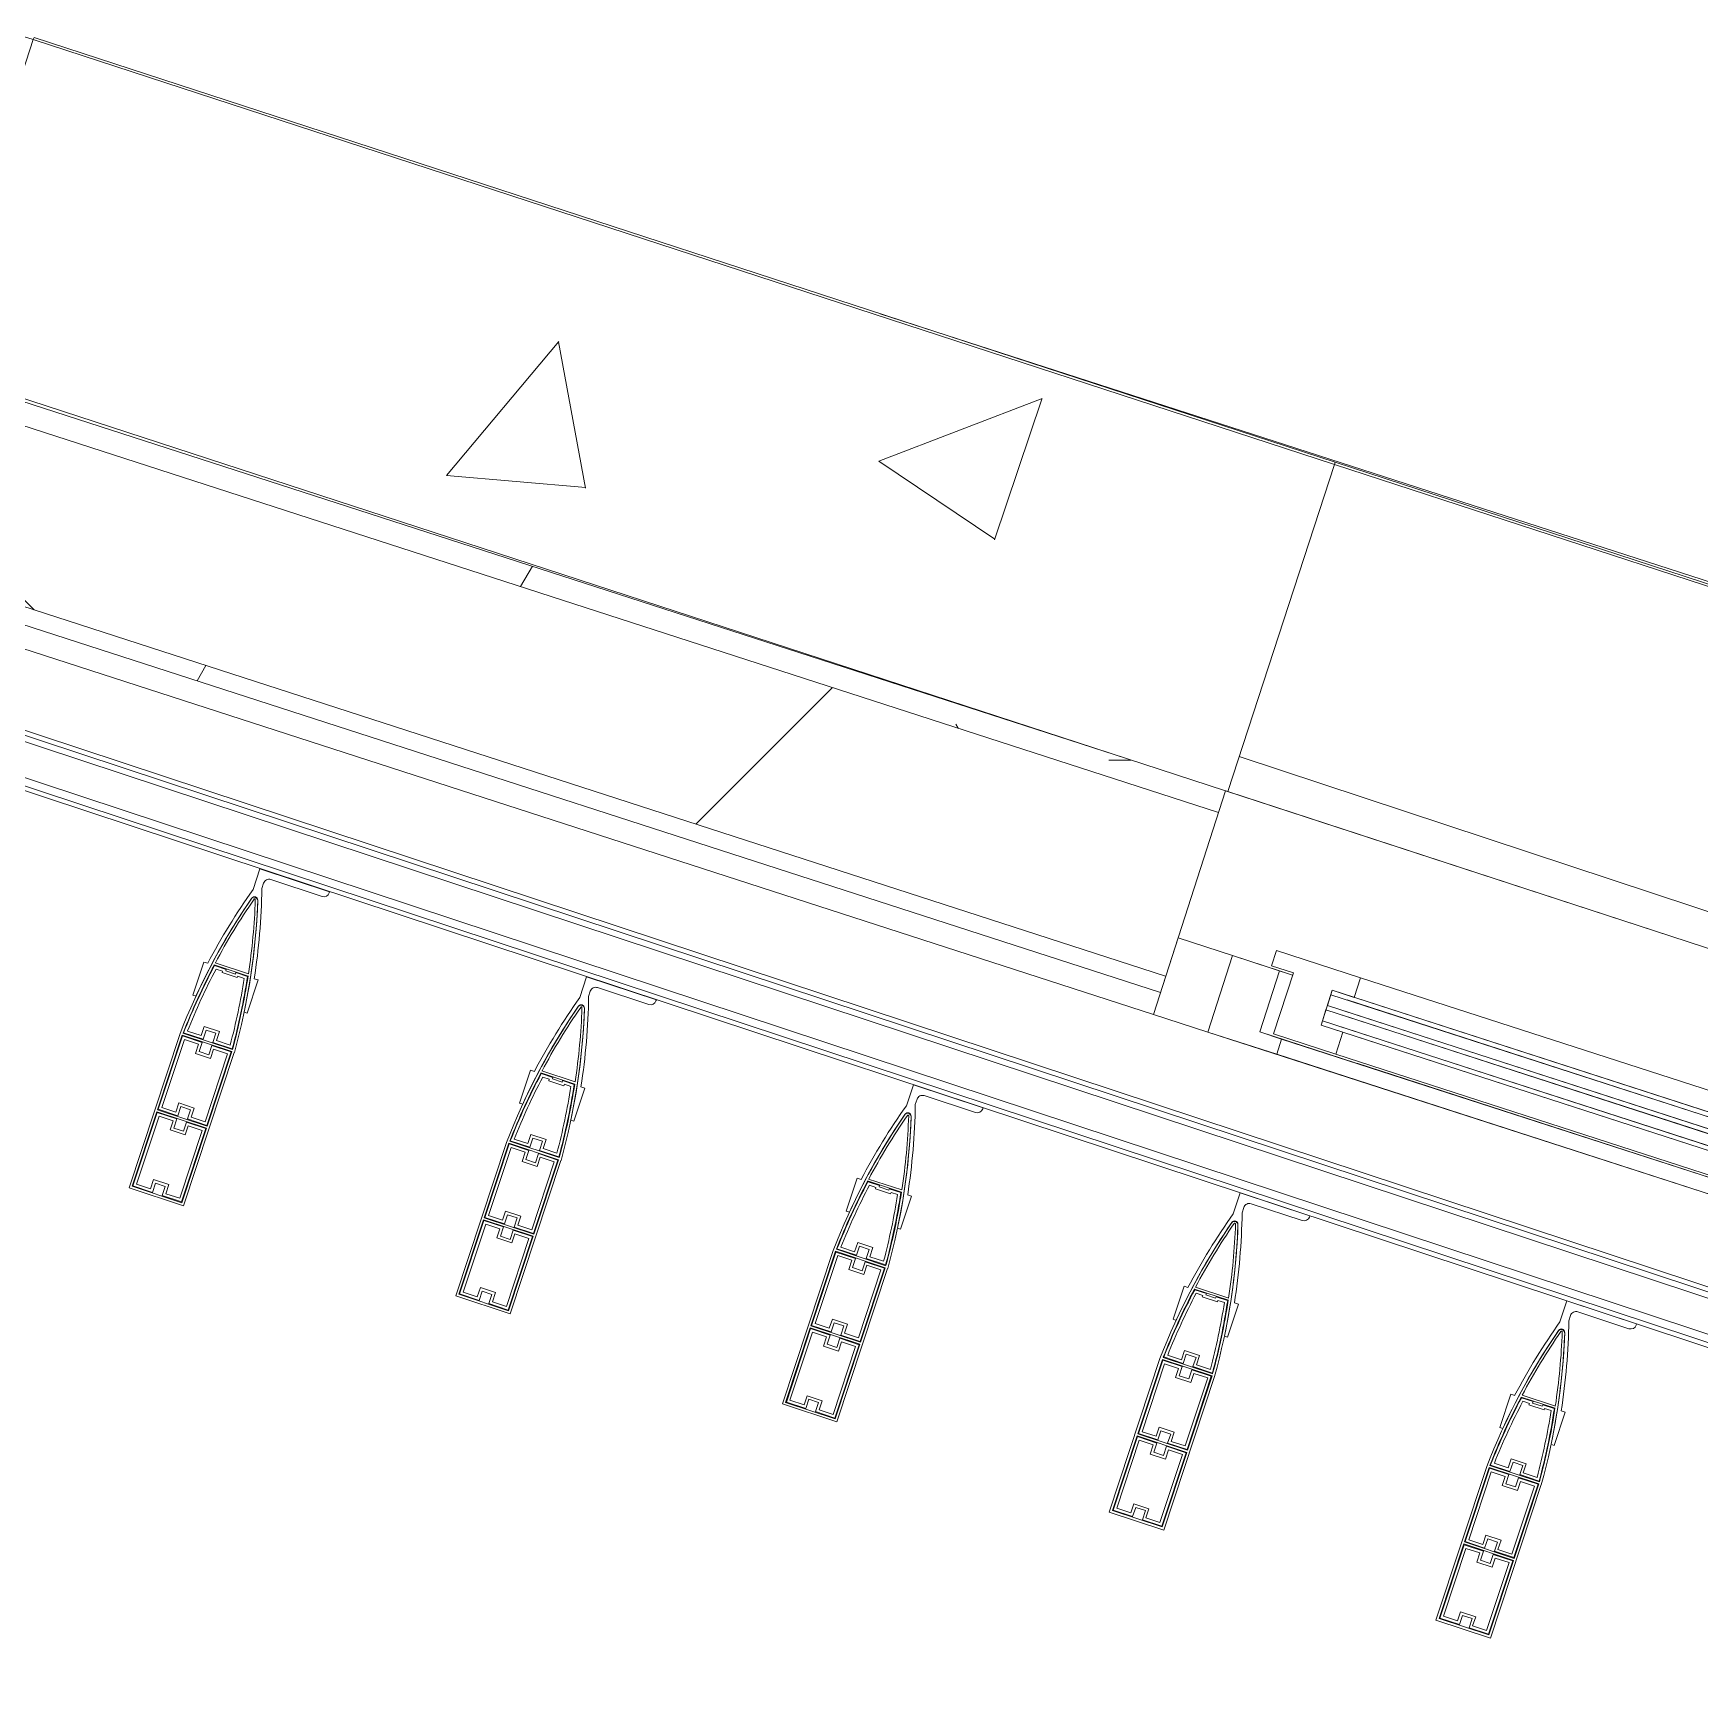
# Model space of a CAD drawing. Header units: millimetres. Extents: x 48966 to 155647, y -43515 to 26217.
# Drawn here: x 60429 to 61882, y -27431 to -25985 of the extents above; entities that cross this region are included whole.
import ezdxf

# ---------------------------------------------------------------- set-up
doc = ezdxf.new("R2010")
doc.units = ezdxf.units.MM
doc.linetypes.add('Сверху', pattern=[793.75, 476.25, -317.5])
for name, color, linetype, lineweight in [('Каркас_Импост', 7, 'Continuous', 9), ('Обобщенные модели', 7, 'Continuous', 9), ('Обобщенные модели-1', 7, 'Continuous', 18), ('Общие ребра', 7, 'Continuous', 9), ('Окна', 7, 'Continuous', 9), ('Окна-2', 7, 'Сверху', 9), ('Остекление', 7, 'Continuous', 9), ('Перекрытия', 7, 'Continuous', 9), ('Стены', 7, 'Continuous', 9), ('Стены-1', 7, 'Continuous', 18), ('Штриховка разреза-1', 7, 'Continuous', 9)]:
    doc.layers.add(name, color=color, linetype=linetype, lineweight=lineweight)
doc.layers.add('Окна-1', color=7, linetype='Continuous', lineweight=9, true_color=0x804000)
pattern_1 = [(0, (0, 0), (812.8, 203.2), [67.056, -542.544, 67.056, -542.544, -3251.2]), (0, (0, 0), (812.8, 203.2), [-1219.2, 67.056, -1152.144, 67.056, -542.544, -1422.4]), (0, (0, 0), (812.8, 203.2), [-3048, 67.056, -339.344, 67.056, -948.944]), (120, (304.8, 101.6), (-582.37636, 602.30545), [67.056, -542.544, 67.056, -542.544, -3251.2]), (120, (304.8, 101.6), (-582.37636, 602.30545), [-1219.2, 67.056, -1152.144, 67.056, -542.544, -1422.4]), (120, (304.8, 101.6), (-582.37636, 602.30545), [-3048, 67.056, -339.344, 67.056, -948.944]), (240, (406.4, 508), (-230.42364, -805.50545), [67.056, -542.544, 67.056, -542.544, -3251.2]), (240, (406.4, 508), (-230.42364, -805.50545), [-1219.2, 67.056, -1152.144, 67.056, -542.544, -1422.4]), (240, (406.4, 508), (-230.42364, -805.50545), [-3048, 67.056, -339.344, 67.056, -948.944])]
pattern_2 = [(74.24, (67096.85, -6983.7), (179.07405, 1179.1986), [201.168, -1722.033]), (74.24, (67076.85, -6956.54), (179.07405, 1179.1986), [201.168, -1722.033]), (74.24, (67137.75, -6936.83), (179.07405, 1179.1986), [201.168, -1722.033])]

# ---------------------------------------------------------------- blocks, each defined once
blk = doc.blocks.new('Обвязочная балка 1 - Обвязочная балка 1-1451838-План 5-го этажа на отм_ _12_600')
at = {"layer": 'Обобщенные модели'}
for p, q in [((74394.9, -31223.5), (60228.5, -26538.4)), ((60219, -26566.7), (74385.5, -31251.9))]:
    blk.add_line(p, q, dxfattribs=at)
at = {"layer": 'Обобщенные модели-1'}
for p, q in [((60230.1, -26533.4), (74396.5, -31218.6)), ((74397.8, -31214.8), (60231.4, -26529.6)), ((60215.6, -26577.1), (74382.1, -31262.2)), ((74383.3, -31258.4), (60216.8, -26573.3))]:
    blk.add_line(p, q, dxfattribs=at)
blk = doc.blocks.new('Профиль ламели649 - Профиль ламели-1640785-План 5-го этажа на отм_ _12_600')
at = {"layer": 'Обобщенные модели-1'}
for p, q in [((89806.9, 24507.1), (89806.9, 24366.2)), ((89856.9, 24507.1), (89806.9, 24507.1)), ((89856.9, 24366.2), (89856.9, 24507.1)), ((89809.1, 24436.5), (89809.1, 24504.9)), ((89809.1, 24504.9), (89854.7, 24504.9)), ((89827.4, 24504.4), (89809.6, 24504.4)), ((89809.6, 24504.4), (89809.6, 24437)), ((89812.1, 24439.5), (89812.1, 24501.9)), ((89812.1, 24501.9), (89824.9, 24501.9)), ((89824.9, 24501.9), (89824.9, 24493.5)), ((89824.9, 24493.5), (89838.8, 24493.5)), ((89827.4, 24496), (89827.4, 24504.4)), ((89836.3, 24496), (89827.4, 24496)), ((89854.2, 24504.4), (89836.3, 24504.4)), ((89836.3, 24504.4), (89836.3, 24496)), ((89838.8, 24493.5), (89838.8, 24501.9)), ((89838.8, 24501.9), (89851.7, 24501.9)), ((89851.7, 24501.9), (89851.7, 24439.5)), ((89854.2, 24437), (89854.2, 24504.4)), ((89854.7, 24504.9), (89854.7, 24436.5)), ((89854.7, 24436.5), (89809.1, 24436.5)), ((89809.1, 24434.6), (89854.7, 24434.6)), ((89809.1, 24366.2), (89809.1, 24434.6)), ((89809.6, 24437), (89827.4, 24437)), ((89827.4, 24434.1), (89809.6, 24434.1)), ((89809.6, 24434.1), (89809.6, 24366.7)), ((89824.9, 24439.5), (89812.1, 24439.5)), ((89838.8, 24447.9), (89824.9, 24447.9)), ((89824.9, 24447.9), (89824.9, 24439.5)), ((89827.4, 24437), (89827.4, 24445.4)), ((89827.4, 24445.4), (89836.3, 24445.4)), ((89827.4, 24425.7), (89827.4, 24434.1)), ((89836.3, 24445.4), (89836.3, 24437)), ((89836.3, 24437), (89854.2, 24437)), ((89854.2, 24434.1), (89836.3, 24434.1)), ((89836.3, 24434.1), (89836.3, 24425.7)), ((89838.8, 24439.5), (89838.8, 24447.9)), ((89851.7, 24439.5), (89838.8, 24439.5)), ((89854.2, 24366.7), (89854.2, 24434.1)), ((89854.7, 24434.6), (89854.7, 24366.2)), ((89812.1, 24369.2), (89812.1, 24431.6)), ((89812.1, 24431.6), (89824.9, 24431.6)), ((89824.9, 24431.6), (89824.9, 24423.2)), ((89824.9, 24423.2), (89838.8, 24423.2)), ((89836.3, 24425.7), (89827.4, 24425.7)), ((89838.8, 24423.2), (89838.8, 24431.6)), ((89838.8, 24431.6), (89851.7, 24431.6)), ((89851.7, 24431.6), (89851.7, 24369.2)), ((89838.8, 24377.6), (89824.9, 24377.6)), ((89824.9, 24377.6), (89824.9, 24369.2)), ((89838.8, 24369.2), (89838.8, 24377.6)), ((89854.7, 24366.2), (89809.1, 24366.2)), ((89809.1, 24364.3), (89854.6, 24364.3)), ((89809.6, 24366.7), (89827.4, 24366.7)), ((89827.4, 24363.8), (89809.6, 24363.8)), ((89824.9, 24369.2), (89812.1, 24369.2)), ((89812.2, 24361.3), (89824.9, 24361.3)), ((89824.9, 24361.3), (89824.9, 24352.9)), ((89827.4, 24366.7), (89827.4, 24375.1)), ((89827.4, 24375.1), (89836.3, 24375.1)), ((89827.4, 24355.4), (89827.4, 24363.8)), ((89836.3, 24375.1), (89836.3, 24366.7)), ((89836.3, 24366.7), (89854.2, 24366.7)), ((89854.2, 24363.8), (89836.3, 24363.8)), ((89836.3, 24363.8), (89836.3, 24355.4)), ((89851.7, 24369.2), (89838.8, 24369.2)), ((89838.8, 24352.9), (89838.8, 24361.3)), ((89838.8, 24361.3), (89851.5, 24361.3)), ((89824.9, 24352.9), (89838.8, 24352.9)), ((89836.3, 24355.4), (89827.4, 24355.4)), ((89809.8, 24330.1), (89806.9, 24330.1)), ((89806.9, 24330.1), (89806.9, 24299.7)), ((89856.8, 24330.1), (89853.9, 24330.1)), ((89856.8, 24299.7), (89856.8, 24330.1)), ((89838.8, 24303.5), (89824.9, 24303.5)), ((89824.9, 24303.5), (89824.9, 24302.2)), ((89838.8, 24302.2), (89838.8, 24303.5)), ((89806.9, 24299.7), (89810.5, 24299.7)), ((89847.4, 24299.2), (89816.3, 24299.2)), ((89816.6, 24297.3), (89847.1, 24297.3)), ((89816.8, 24299.7), (89827.4, 24299.7)), ((89824.9, 24302.2), (89818.9, 24302.2)), ((89827.4, 24299.7), (89827.4, 24301)), ((89827.4, 24301), (89836.3, 24301)), ((89836.3, 24301), (89836.3, 24299.7)), ((89836.3, 24299.7), (89846.9, 24299.7)), ((89844.8, 24302.2), (89838.8, 24302.2)), ((89853.2, 24299.7), (89856.8, 24299.7)), ((89828.9, 24223), (89828.9, 24218.1)), ((89835.9, 24207.1), (89835.9, 24226.3)), ((89771.9, 24208.1), (89771.9, 24207.1)), ((89771.9, 24207.1), (89835.9, 24207.1)), ((89823.9, 24213.1), (89776.9, 24213.1))]:
    blk.add_line(p, q, dxfattribs=at)
for centre, radius, start, end in [((90380.6, 24394.6), 574.5, 182.8338, 196.2258), ((90380.7, 24394.3), 572.3, 183.0109, 189.5715), ((90380.4, 24395.9), 571.8, 183.2193, 189.6867), ((90380.5, 24395.6), 569.3, 183.4571, 189.4457), ((89283.1, 24394.6), 574.5, 343.7742, 357.1662), ((89283.2, 24395.6), 569.3, 350.5543, 356.5429), ((89283.3, 24395.9), 571.8, 350.3133, 356.7807), ((89283, 24394.3), 572.3, 350.4285, 356.9891), ((90380.6, 24394.6), 574.5, 186.4465, 196.2576), ((89283.1, 24394.6), 574.5, 343.7424, 353.5535), ((90377.1, 24394.6), 574.5, 189.5084, 197.3712), ((90349, 24386.8), 539.8, 189.5428, 196.4344), ((89314.7, 24386.8), 539.8, 343.5656, 350.4572), ((89286.6, 24394.6), 574.5, 342.9661, 350.4916), ((89831.9, 24235.1), 3, 200, 340), ((89831.9, 24234.5), 2.84, 196.2576, 343.7424), ((89831.9, 24234.2), 0.645, 196.4344, 343.5656), ((89823.9, 24218.1), 5, 270, 0), ((89776.9, 24208.1), 5, 90, 180)]:
    blk.add_arc(centre, radius, start, end, dxfattribs=at)
blk = doc.blocks.new('Профиль ламели650 - Профиль ламели-1641049-План 5-го этажа на отм_ _12_600')
at = {"layer": 'Обобщенные модели-1'}
for p, q in [((89806.9, 24507.1), (89806.9, 24366.2)), ((89856.9, 24507.1), (89806.9, 24507.1)), ((89856.9, 24366.2), (89856.9, 24507.1)), ((89809.1, 24436.5), (89809.1, 24504.9)), ((89809.1, 24504.9), (89854.7, 24504.9)), ((89827.4, 24504.4), (89809.6, 24504.4)), ((89809.6, 24504.4), (89809.6, 24437)), ((89812.1, 24439.5), (89812.1, 24501.9)), ((89812.1, 24501.9), (89824.9, 24501.9)), ((89824.9, 24501.9), (89824.9, 24493.5)), ((89824.9, 24493.5), (89838.8, 24493.5)), ((89827.4, 24496), (89827.4, 24504.4)), ((89836.3, 24496), (89827.4, 24496)), ((89854.2, 24504.4), (89836.3, 24504.4)), ((89836.3, 24504.4), (89836.3, 24496)), ((89838.8, 24493.5), (89838.8, 24501.9)), ((89838.8, 24501.9), (89851.7, 24501.9)), ((89851.7, 24501.9), (89851.7, 24439.5)), ((89854.2, 24437), (89854.2, 24504.4)), ((89854.7, 24504.9), (89854.7, 24436.5)), ((89854.7, 24436.5), (89809.1, 24436.5)), ((89809.1, 24434.6), (89854.7, 24434.6)), ((89809.1, 24366.2), (89809.1, 24434.6)), ((89809.6, 24437), (89827.4, 24437)), ((89827.4, 24434.1), (89809.6, 24434.1)), ((89809.6, 24434.1), (89809.6, 24366.7)), ((89824.9, 24439.5), (89812.1, 24439.5)), ((89838.8, 24447.9), (89824.9, 24447.9)), ((89824.9, 24447.9), (89824.9, 24439.5)), ((89827.4, 24437), (89827.4, 24445.4)), ((89827.4, 24445.4), (89836.3, 24445.4)), ((89827.4, 24425.7), (89827.4, 24434.1)), ((89836.3, 24445.4), (89836.3, 24437)), ((89836.3, 24437), (89854.2, 24437)), ((89854.2, 24434.1), (89836.3, 24434.1)), ((89836.3, 24434.1), (89836.3, 24425.7)), ((89838.8, 24439.5), (89838.8, 24447.9)), ((89851.7, 24439.5), (89838.8, 24439.5)), ((89854.2, 24366.7), (89854.2, 24434.1)), ((89854.7, 24434.6), (89854.7, 24366.2)), ((89812.1, 24369.2), (89812.1, 24431.6)), ((89812.1, 24431.6), (89824.9, 24431.6)), ((89824.9, 24431.6), (89824.9, 24423.2)), ((89824.9, 24423.2), (89838.8, 24423.2)), ((89836.3, 24425.7), (89827.4, 24425.7)), ((89838.8, 24423.2), (89838.8, 24431.6)), ((89838.8, 24431.6), (89851.7, 24431.6)), ((89851.7, 24431.6), (89851.7, 24369.2)), ((89838.8, 24377.6), (89824.9, 24377.6)), ((89824.9, 24377.6), (89824.9, 24369.2)), ((89838.8, 24369.2), (89838.8, 24377.6)), ((89854.7, 24366.2), (89809.1, 24366.2)), ((89809.1, 24364.3), (89854.6, 24364.3)), ((89809.6, 24366.7), (89827.4, 24366.7)), ((89827.4, 24363.8), (89809.6, 24363.8)), ((89824.9, 24369.2), (89812.1, 24369.2)), ((89812.2, 24361.3), (89824.9, 24361.3)), ((89824.9, 24361.3), (89824.9, 24352.9)), ((89827.4, 24366.7), (89827.4, 24375.1)), ((89827.4, 24375.1), (89836.3, 24375.1)), ((89827.4, 24355.4), (89827.4, 24363.8)), ((89836.3, 24375.1), (89836.3, 24366.7)), ((89836.3, 24366.7), (89854.2, 24366.7)), ((89854.2, 24363.8), (89836.3, 24363.8)), ((89836.3, 24363.8), (89836.3, 24355.4)), ((89851.7, 24369.2), (89838.8, 24369.2)), ((89838.8, 24352.9), (89838.8, 24361.3)), ((89838.8, 24361.3), (89851.5, 24361.3)), ((89824.9, 24352.9), (89838.8, 24352.9)), ((89836.3, 24355.4), (89827.4, 24355.4)), ((89809.8, 24330.1), (89806.9, 24330.1)), ((89806.9, 24330.1), (89806.9, 24299.7)), ((89856.8, 24330.1), (89853.9, 24330.1)), ((89856.8, 24299.7), (89856.8, 24330.1)), ((89838.8, 24303.5), (89824.9, 24303.5)), ((89824.9, 24303.5), (89824.9, 24302.2)), ((89838.8, 24302.2), (89838.8, 24303.5)), ((89806.9, 24299.7), (89810.5, 24299.7)), ((89847.4, 24299.2), (89816.3, 24299.2)), ((89816.6, 24297.3), (89847.1, 24297.3)), ((89816.8, 24299.7), (89827.4, 24299.7)), ((89824.9, 24302.2), (89818.9, 24302.2)), ((89827.4, 24299.7), (89827.4, 24301)), ((89827.4, 24301), (89836.3, 24301)), ((89836.3, 24301), (89836.3, 24299.7)), ((89836.3, 24299.7), (89846.9, 24299.7)), ((89844.8, 24302.2), (89838.8, 24302.2)), ((89853.2, 24299.7), (89856.8, 24299.7)), ((89828.9, 24223), (89828.9, 24218.1)), ((89835.9, 24207.1), (89835.9, 24226.3)), ((89771.9, 24208.1), (89771.9, 24207.1)), ((89771.9, 24207.1), (89835.9, 24207.1)), ((89823.9, 24213.1), (89776.9, 24213.1))]:
    blk.add_line(p, q, dxfattribs=at)
for centre, radius, start, end in [((90380.6, 24394.6), 574.5, 182.8338, 196.2258), ((90380.7, 24394.3), 572.3, 183.0109, 189.5715), ((90380.4, 24395.9), 571.8, 183.2193, 189.6867), ((90380.5, 24395.6), 569.3, 183.4571, 189.4457), ((89283.1, 24394.6), 574.5, 343.7742, 357.1662), ((89283.2, 24395.6), 569.3, 350.5543, 356.5429), ((89283.3, 24395.9), 571.8, 350.3133, 356.7807), ((89283, 24394.3), 572.3, 350.4285, 356.9891), ((90380.6, 24394.6), 574.5, 186.4465, 196.2576), ((89283.1, 24394.6), 574.5, 343.7424, 353.5535), ((90377.1, 24394.6), 574.5, 189.5084, 197.3712), ((90349, 24386.8), 539.8, 189.5428, 196.4344), ((89314.7, 24386.8), 539.8, 343.5656, 350.4572), ((89286.6, 24394.6), 574.5, 342.9661, 350.4916), ((89831.9, 24235.1), 3, 200, 340), ((89831.9, 24234.5), 2.84, 196.2576, 343.7424), ((89831.9, 24234.2), 0.645, 196.4344, 343.5656), ((89823.9, 24218.1), 5, 270, 0), ((89776.9, 24208.1), 5, 90, 180)]:
    blk.add_arc(centre, radius, start, end, dxfattribs=at)
blk = doc.blocks.new('Профиль ламели651 - Профиль ламели-1641313-План 5-го этажа на отм_ _12_600')
at = {"layer": 'Обобщенные модели-1'}
for p, q in [((89806.9, 24507.1), (89806.9, 24366.2)), ((89856.9, 24507.1), (89806.9, 24507.1)), ((89856.9, 24366.2), (89856.9, 24507.1)), ((89809.1, 24436.5), (89809.1, 24504.9)), ((89809.1, 24504.9), (89854.7, 24504.9)), ((89827.4, 24504.4), (89809.6, 24504.4)), ((89809.6, 24504.4), (89809.6, 24437)), ((89812.1, 24439.5), (89812.1, 24501.9)), ((89812.1, 24501.9), (89824.9, 24501.9)), ((89824.9, 24501.9), (89824.9, 24493.5)), ((89824.9, 24493.5), (89838.8, 24493.5)), ((89827.4, 24496), (89827.4, 24504.4)), ((89836.3, 24496), (89827.4, 24496)), ((89854.2, 24504.4), (89836.3, 24504.4)), ((89836.3, 24504.4), (89836.3, 24496)), ((89838.8, 24493.5), (89838.8, 24501.9)), ((89838.8, 24501.9), (89851.7, 24501.9)), ((89851.7, 24501.9), (89851.7, 24439.5)), ((89854.2, 24437), (89854.2, 24504.4)), ((89854.7, 24504.9), (89854.7, 24436.5)), ((89854.7, 24436.5), (89809.1, 24436.5)), ((89809.1, 24434.6), (89854.7, 24434.6)), ((89809.1, 24366.2), (89809.1, 24434.6)), ((89809.6, 24437), (89827.4, 24437)), ((89827.4, 24434.1), (89809.6, 24434.1)), ((89809.6, 24434.1), (89809.6, 24366.7)), ((89824.9, 24439.5), (89812.1, 24439.5)), ((89838.8, 24447.9), (89824.9, 24447.9)), ((89824.9, 24447.9), (89824.9, 24439.5)), ((89827.4, 24437), (89827.4, 24445.4)), ((89827.4, 24445.4), (89836.3, 24445.4)), ((89827.4, 24425.7), (89827.4, 24434.1)), ((89836.3, 24445.4), (89836.3, 24437)), ((89836.3, 24437), (89854.2, 24437)), ((89854.2, 24434.1), (89836.3, 24434.1)), ((89836.3, 24434.1), (89836.3, 24425.7)), ((89838.8, 24439.5), (89838.8, 24447.9)), ((89851.7, 24439.5), (89838.8, 24439.5)), ((89854.2, 24366.7), (89854.2, 24434.1)), ((89854.7, 24434.6), (89854.7, 24366.2)), ((89812.1, 24369.2), (89812.1, 24431.6)), ((89812.1, 24431.6), (89824.9, 24431.6)), ((89824.9, 24431.6), (89824.9, 24423.2)), ((89824.9, 24423.2), (89838.8, 24423.2)), ((89836.3, 24425.7), (89827.4, 24425.7)), ((89838.8, 24423.2), (89838.8, 24431.6)), ((89838.8, 24431.6), (89851.7, 24431.6)), ((89851.7, 24431.6), (89851.7, 24369.2)), ((89838.8, 24377.6), (89824.9, 24377.6)), ((89824.9, 24377.6), (89824.9, 24369.2)), ((89838.8, 24369.2), (89838.8, 24377.6)), ((89854.7, 24366.2), (89809.1, 24366.2)), ((89809.1, 24364.3), (89854.6, 24364.3)), ((89809.6, 24366.7), (89827.4, 24366.7)), ((89827.4, 24363.8), (89809.6, 24363.8)), ((89824.9, 24369.2), (89812.1, 24369.2)), ((89812.2, 24361.3), (89824.9, 24361.3)), ((89824.9, 24361.3), (89824.9, 24352.9)), ((89827.4, 24366.7), (89827.4, 24375.1)), ((89827.4, 24375.1), (89836.3, 24375.1)), ((89827.4, 24355.4), (89827.4, 24363.8)), ((89836.3, 24375.1), (89836.3, 24366.7)), ((89836.3, 24366.7), (89854.2, 24366.7)), ((89854.2, 24363.8), (89836.3, 24363.8)), ((89836.3, 24363.8), (89836.3, 24355.4)), ((89851.7, 24369.2), (89838.8, 24369.2)), ((89838.8, 24352.9), (89838.8, 24361.3)), ((89838.8, 24361.3), (89851.5, 24361.3)), ((89824.9, 24352.9), (89838.8, 24352.9)), ((89836.3, 24355.4), (89827.4, 24355.4)), ((89809.8, 24330.1), (89806.9, 24330.1)), ((89806.9, 24330.1), (89806.9, 24299.7)), ((89856.8, 24330.1), (89853.9, 24330.1)), ((89856.8, 24299.7), (89856.8, 24330.1)), ((89838.8, 24303.5), (89824.9, 24303.5)), ((89824.9, 24303.5), (89824.9, 24302.2)), ((89838.8, 24302.2), (89838.8, 24303.5)), ((89806.9, 24299.7), (89810.5, 24299.7)), ((89847.4, 24299.2), (89816.3, 24299.2)), ((89816.6, 24297.3), (89847.1, 24297.3)), ((89816.8, 24299.7), (89827.4, 24299.7)), ((89824.9, 24302.2), (89818.9, 24302.2)), ((89827.4, 24299.7), (89827.4, 24301)), ((89827.4, 24301), (89836.3, 24301)), ((89836.3, 24301), (89836.3, 24299.7)), ((89836.3, 24299.7), (89846.9, 24299.7)), ((89844.8, 24302.2), (89838.8, 24302.2)), ((89853.2, 24299.7), (89856.8, 24299.7)), ((89828.9, 24223), (89828.9, 24218.1)), ((89835.9, 24207.1), (89835.9, 24226.3)), ((89771.9, 24208.1), (89771.9, 24207.1)), ((89771.9, 24207.1), (89835.9, 24207.1)), ((89823.9, 24213.1), (89776.9, 24213.1))]:
    blk.add_line(p, q, dxfattribs=at)
for centre, radius, start, end in [((90380.6, 24394.6), 574.5, 182.8338, 196.2258), ((90380.7, 24394.3), 572.3, 183.0109, 189.5715), ((90380.4, 24395.9), 571.8, 183.2193, 189.6867), ((90380.5, 24395.6), 569.3, 183.4571, 189.4457), ((89283.1, 24394.6), 574.5, 343.7742, 357.1662), ((89283.2, 24395.6), 569.3, 350.5543, 356.5429), ((89283.3, 24395.9), 571.8, 350.3133, 356.7807), ((89283, 24394.3), 572.3, 350.4285, 356.9891), ((90380.6, 24394.6), 574.5, 186.4465, 196.2576), ((89283.1, 24394.6), 574.5, 343.7424, 353.5535), ((90377.1, 24394.6), 574.5, 189.5084, 197.3712), ((90349, 24386.8), 539.8, 189.5428, 196.4344), ((89314.7, 24386.8), 539.8, 343.5656, 350.4572), ((89286.6, 24394.6), 574.5, 342.9661, 350.4916), ((89831.9, 24235.1), 3, 200, 340), ((89831.9, 24234.5), 2.84, 196.2576, 343.7424), ((89831.9, 24234.2), 0.645, 196.4344, 343.5656), ((89823.9, 24218.1), 5, 270, 0), ((89776.9, 24208.1), 5, 90, 180)]:
    blk.add_arc(centre, radius, start, end, dxfattribs=at)
blk = doc.blocks.new('Профиль ламели652 - Профиль ламели-1641577-План 5-го этажа на отм_ _12_600')
at = {"layer": 'Обобщенные модели-1'}
for p, q in [((89806.9, 24507.1), (89806.9, 24366.2)), ((89856.9, 24507.1), (89806.9, 24507.1)), ((89856.9, 24366.2), (89856.9, 24507.1)), ((89809.1, 24436.5), (89809.1, 24504.9)), ((89809.1, 24504.9), (89854.7, 24504.9)), ((89827.4, 24504.4), (89809.6, 24504.4)), ((89809.6, 24504.4), (89809.6, 24437)), ((89812.1, 24439.5), (89812.1, 24501.9)), ((89812.1, 24501.9), (89824.9, 24501.9)), ((89824.9, 24501.9), (89824.9, 24493.5)), ((89824.9, 24493.5), (89838.8, 24493.5)), ((89827.4, 24496), (89827.4, 24504.4)), ((89836.3, 24496), (89827.4, 24496)), ((89854.2, 24504.4), (89836.3, 24504.4)), ((89836.3, 24504.4), (89836.3, 24496)), ((89838.8, 24493.5), (89838.8, 24501.9)), ((89838.8, 24501.9), (89851.7, 24501.9)), ((89851.7, 24501.9), (89851.7, 24439.5)), ((89854.2, 24437), (89854.2, 24504.4)), ((89854.7, 24504.9), (89854.7, 24436.5)), ((89854.7, 24436.5), (89809.1, 24436.5)), ((89809.1, 24434.6), (89854.7, 24434.6)), ((89809.1, 24366.2), (89809.1, 24434.6)), ((89809.6, 24437), (89827.4, 24437)), ((89827.4, 24434.1), (89809.6, 24434.1)), ((89809.6, 24434.1), (89809.6, 24366.7)), ((89824.9, 24439.5), (89812.1, 24439.5)), ((89838.8, 24447.9), (89824.9, 24447.9)), ((89824.9, 24447.9), (89824.9, 24439.5)), ((89827.4, 24437), (89827.4, 24445.4)), ((89827.4, 24445.4), (89836.3, 24445.4)), ((89827.4, 24425.7), (89827.4, 24434.1)), ((89836.3, 24445.4), (89836.3, 24437)), ((89836.3, 24437), (89854.2, 24437)), ((89854.2, 24434.1), (89836.3, 24434.1)), ((89836.3, 24434.1), (89836.3, 24425.7)), ((89838.8, 24439.5), (89838.8, 24447.9)), ((89851.7, 24439.5), (89838.8, 24439.5)), ((89854.2, 24366.7), (89854.2, 24434.1)), ((89854.7, 24434.6), (89854.7, 24366.2)), ((89812.1, 24369.2), (89812.1, 24431.6)), ((89812.1, 24431.6), (89824.9, 24431.6)), ((89824.9, 24431.6), (89824.9, 24423.2)), ((89824.9, 24423.2), (89838.8, 24423.2)), ((89836.3, 24425.7), (89827.4, 24425.7)), ((89838.8, 24423.2), (89838.8, 24431.6)), ((89838.8, 24431.6), (89851.7, 24431.6)), ((89851.7, 24431.6), (89851.7, 24369.2)), ((89838.8, 24377.6), (89824.9, 24377.6)), ((89824.9, 24377.6), (89824.9, 24369.2)), ((89838.8, 24369.2), (89838.8, 24377.6)), ((89854.7, 24366.2), (89809.1, 24366.2)), ((89809.1, 24364.3), (89854.6, 24364.3)), ((89809.6, 24366.7), (89827.4, 24366.7)), ((89827.4, 24363.8), (89809.6, 24363.8)), ((89824.9, 24369.2), (89812.1, 24369.2)), ((89812.2, 24361.3), (89824.9, 24361.3)), ((89824.9, 24361.3), (89824.9, 24352.9)), ((89827.4, 24366.7), (89827.4, 24375.1)), ((89827.4, 24375.1), (89836.3, 24375.1)), ((89827.4, 24355.4), (89827.4, 24363.8)), ((89836.3, 24375.1), (89836.3, 24366.7)), ((89836.3, 24366.7), (89854.2, 24366.7)), ((89854.2, 24363.8), (89836.3, 24363.8)), ((89836.3, 24363.8), (89836.3, 24355.4)), ((89851.7, 24369.2), (89838.8, 24369.2)), ((89838.8, 24352.9), (89838.8, 24361.3)), ((89838.8, 24361.3), (89851.5, 24361.3)), ((89824.9, 24352.9), (89838.8, 24352.9)), ((89836.3, 24355.4), (89827.4, 24355.4)), ((89809.8, 24330.1), (89806.9, 24330.1)), ((89806.9, 24330.1), (89806.9, 24299.7)), ((89856.8, 24330.1), (89853.9, 24330.1)), ((89856.8, 24299.7), (89856.8, 24330.1)), ((89838.8, 24303.5), (89824.9, 24303.5)), ((89824.9, 24303.5), (89824.9, 24302.2)), ((89838.8, 24302.2), (89838.8, 24303.5)), ((89806.9, 24299.7), (89810.5, 24299.7)), ((89847.4, 24299.2), (89816.3, 24299.2)), ((89816.6, 24297.3), (89847.1, 24297.3)), ((89816.8, 24299.7), (89827.4, 24299.7)), ((89824.9, 24302.2), (89818.9, 24302.2)), ((89827.4, 24299.7), (89827.4, 24301)), ((89827.4, 24301), (89836.3, 24301)), ((89836.3, 24301), (89836.3, 24299.7)), ((89836.3, 24299.7), (89846.9, 24299.7)), ((89844.8, 24302.2), (89838.8, 24302.2)), ((89853.2, 24299.7), (89856.8, 24299.7)), ((89828.9, 24223), (89828.9, 24218.1)), ((89835.9, 24207.1), (89835.9, 24226.3)), ((89771.9, 24208.1), (89771.9, 24207.1)), ((89771.9, 24207.1), (89835.9, 24207.1)), ((89823.9, 24213.1), (89776.9, 24213.1))]:
    blk.add_line(p, q, dxfattribs=at)
for centre, radius, start, end in [((90380.6, 24394.6), 574.5, 182.834, 196.2258), ((90380.7, 24394.3), 572.3, 183.0109, 189.5715), ((90380.4, 24395.9), 571.8, 183.2193, 189.6867), ((90380.5, 24395.6), 569.3, 183.4571, 189.4457), ((89283.1, 24394.6), 574.5, 343.7742, 357.1662), ((89283.2, 24395.6), 569.3, 350.5543, 356.5429), ((89283.3, 24395.9), 571.8, 350.3133, 356.7807), ((89283, 24394.3), 572.3, 350.4285, 356.9891), ((90380.6, 24394.6), 574.5, 186.4465, 196.2576), ((89283.1, 24394.6), 574.5, 343.7424, 353.5535), ((90377.1, 24394.6), 574.5, 189.5084, 197.3712), ((90349, 24386.8), 539.8, 189.5428, 196.4344), ((89314.7, 24386.8), 539.8, 343.5656, 350.4572), ((89286.6, 24394.6), 574.5, 342.9661, 350.4916), ((89831.9, 24235.1), 3, 200, 340), ((89831.9, 24234.5), 2.84, 196.2576, 343.7424), ((89831.9, 24234.2), 0.645, 196.4344, 343.5656), ((89823.9, 24218.1), 5, 270, 0), ((89776.9, 24208.1), 5, 90, 180)]:
    blk.add_arc(centre, radius, start, end, dxfattribs=at)
blk = doc.blocks.new('Профиль ламели653 - Профиль ламели-1641841-План 5-го этажа на отм_ _12_600')
at = {"layer": 'Обобщенные модели-1'}
for p, q in [((89806.9, 24507.1), (89806.9, 24366.2)), ((89856.9, 24507.1), (89806.9, 24507.1)), ((89856.9, 24366.2), (89856.9, 24507.1)), ((89809.1, 24436.5), (89809.1, 24504.9)), ((89809.1, 24504.9), (89854.7, 24504.9)), ((89827.4, 24504.4), (89809.6, 24504.4)), ((89809.6, 24504.4), (89809.6, 24437)), ((89812.1, 24439.5), (89812.1, 24501.9)), ((89812.1, 24501.9), (89824.9, 24501.9)), ((89824.9, 24501.9), (89824.9, 24493.5)), ((89824.9, 24493.5), (89838.8, 24493.5)), ((89827.4, 24496), (89827.4, 24504.4)), ((89836.3, 24496), (89827.4, 24496)), ((89854.2, 24504.4), (89836.3, 24504.4)), ((89836.3, 24504.4), (89836.3, 24496)), ((89838.8, 24493.5), (89838.8, 24501.9)), ((89838.8, 24501.9), (89851.7, 24501.9)), ((89851.7, 24501.9), (89851.7, 24439.5)), ((89854.2, 24437), (89854.2, 24504.4)), ((89854.7, 24504.9), (89854.7, 24436.5)), ((89854.7, 24436.5), (89809.1, 24436.5)), ((89809.1, 24434.6), (89854.7, 24434.6)), ((89809.1, 24366.2), (89809.1, 24434.6)), ((89809.6, 24437), (89827.4, 24437)), ((89827.4, 24434.1), (89809.6, 24434.1)), ((89809.6, 24434.1), (89809.6, 24366.7)), ((89824.9, 24439.5), (89812.1, 24439.5)), ((89838.8, 24447.9), (89824.9, 24447.9)), ((89824.9, 24447.9), (89824.9, 24439.5)), ((89827.4, 24437), (89827.4, 24445.4)), ((89827.4, 24445.4), (89836.3, 24445.4)), ((89827.4, 24425.7), (89827.4, 24434.1)), ((89836.3, 24445.4), (89836.3, 24437)), ((89836.3, 24437), (89854.2, 24437)), ((89854.2, 24434.1), (89836.3, 24434.1)), ((89836.3, 24434.1), (89836.3, 24425.7)), ((89838.8, 24439.5), (89838.8, 24447.9)), ((89851.7, 24439.5), (89838.8, 24439.5)), ((89854.2, 24366.7), (89854.2, 24434.1)), ((89854.7, 24434.6), (89854.7, 24366.2)), ((89812.1, 24369.2), (89812.1, 24431.6)), ((89812.1, 24431.6), (89824.9, 24431.6)), ((89824.9, 24431.6), (89824.9, 24423.2)), ((89824.9, 24423.2), (89838.8, 24423.2)), ((89836.3, 24425.7), (89827.4, 24425.7)), ((89838.8, 24423.2), (89838.8, 24431.6)), ((89838.8, 24431.6), (89851.7, 24431.6)), ((89851.7, 24431.6), (89851.7, 24369.2)), ((89838.8, 24377.6), (89824.9, 24377.6)), ((89824.9, 24377.6), (89824.9, 24369.2)), ((89838.8, 24369.2), (89838.8, 24377.6)), ((89854.7, 24366.2), (89809.1, 24366.2)), ((89809.1, 24364.3), (89854.6, 24364.3)), ((89809.6, 24366.7), (89827.4, 24366.7)), ((89827.4, 24363.8), (89809.6, 24363.8)), ((89824.9, 24369.2), (89812.1, 24369.2)), ((89812.2, 24361.3), (89824.9, 24361.3)), ((89824.9, 24361.3), (89824.9, 24352.9)), ((89827.4, 24366.7), (89827.4, 24375.1)), ((89827.4, 24375.1), (89836.3, 24375.1)), ((89827.4, 24355.4), (89827.4, 24363.8)), ((89836.3, 24375.1), (89836.3, 24366.7)), ((89836.3, 24366.7), (89854.2, 24366.7)), ((89854.2, 24363.8), (89836.3, 24363.8)), ((89836.3, 24363.8), (89836.3, 24355.4)), ((89851.7, 24369.2), (89838.8, 24369.2)), ((89838.8, 24352.9), (89838.8, 24361.3)), ((89838.8, 24361.3), (89851.5, 24361.3)), ((89824.9, 24352.9), (89838.8, 24352.9)), ((89836.3, 24355.4), (89827.4, 24355.4)), ((89809.8, 24330.1), (89806.9, 24330.1)), ((89806.9, 24330.1), (89806.9, 24299.7)), ((89856.8, 24330.1), (89853.9, 24330.1)), ((89856.8, 24299.7), (89856.8, 24330.1)), ((89838.8, 24303.5), (89824.9, 24303.5)), ((89824.9, 24303.5), (89824.9, 24302.2)), ((89838.8, 24302.2), (89838.8, 24303.5)), ((89806.9, 24299.7), (89810.5, 24299.7)), ((89847.4, 24299.2), (89816.3, 24299.2)), ((89816.6, 24297.3), (89847.1, 24297.3)), ((89816.8, 24299.7), (89827.4, 24299.7)), ((89824.9, 24302.2), (89818.9, 24302.2)), ((89827.4, 24299.7), (89827.4, 24301)), ((89827.4, 24301), (89836.3, 24301)), ((89836.3, 24301), (89836.3, 24299.7)), ((89836.3, 24299.7), (89846.9, 24299.7)), ((89844.8, 24302.2), (89838.8, 24302.2)), ((89853.2, 24299.7), (89856.8, 24299.7)), ((89828.9, 24223), (89828.9, 24218.1)), ((89835.9, 24207.1), (89835.9, 24226.3)), ((89771.9, 24208.1), (89771.9, 24207.1)), ((89771.9, 24207.1), (89835.9, 24207.1)), ((89823.9, 24213.1), (89776.9, 24213.1))]:
    blk.add_line(p, q, dxfattribs=at)
for centre, radius, start, end in [((90380.6, 24394.6), 574.5, 182.8338, 196.2258), ((90380.7, 24394.3), 572.3, 183.0109, 189.5715), ((90380.4, 24395.9), 571.8, 183.2193, 189.6867), ((90380.5, 24395.6), 569.3, 183.4571, 189.4457), ((89283.1, 24394.6), 574.5, 343.7742, 357.1662), ((89283.2, 24395.6), 569.3, 350.5543, 356.5429), ((89283.3, 24395.9), 571.8, 350.3133, 356.7807), ((89283, 24394.3), 572.3, 350.4285, 356.9891), ((90380.6, 24394.6), 574.5, 186.4465, 196.2576), ((89283.1, 24394.6), 574.5, 343.7424, 353.5535), ((90377.1, 24394.6), 574.5, 189.5084, 197.3712), ((90349, 24386.8), 539.8, 189.5428, 196.4344), ((89314.7, 24386.8), 539.8, 343.5656, 350.4572), ((89286.6, 24394.6), 574.5, 342.9661, 350.4916), ((89831.9, 24235.1), 3, 200, 340), ((89831.9, 24234.5), 2.84, 196.2576, 343.7424), ((89831.9, 24234.2), 0.645, 196.4344, 343.5656), ((89823.9, 24218.1), 5, 270, 0), ((89776.9, 24208.1), 5, 90, 180)]:
    blk.add_arc(centre, radius, start, end, dxfattribs=at)
blk = doc.blocks.new('Окно 2-Распашное - Один переплет с многокамерным стеклопакетом - 30674-99 - ОК-1 1200-1800-V67-План 5-го этажа на отм_ _12_600')
at = {"layer": 'Окна'}
h = blk.add_hatch(dxfattribs=at)
h.set_pattern_fill('FP_36', color=256, style=0, pattern_type=2)
h.set_pattern_definition(pattern_2)
h.paths.add_polyline_path([(-458, 52.5), (-458, 48.5), (-70, 48.5), (-70, 52.5), (-445.6, 52.5)], flags=0)
h = blk.add_hatch(dxfattribs=at)
h.set_pattern_fill('FP_36', color=256, style=0, pattern_type=2)
h.set_pattern_definition(pattern_2)
h.paths.add_polyline_path([(70, 52.5), (70, 48.5), (458, 48.5), (458, 52.5), (308.2, 52.5)], flags=0)
at = {"layer": 'Остекление'}
h = blk.add_hatch(dxfattribs=at)
h.set_pattern_fill('FP_36', color=256, style=0, pattern_type=2)
h.set_pattern_definition(pattern_2)
h.paths.add_polyline_path([(-458, 66.5), (-458, 62.5), (-70, 62.5), (-70, 66.5), (-450.1, 66.5)], flags=0)
h.paths.add_polyline_path([(-458, 38.5), (-458, 34.5), (-70, 34.5), (-70, 38.5), (-441, 38.5)], flags=0)
h = blk.add_hatch(dxfattribs=at)
h.set_pattern_fill('FP_36', color=256, style=0, pattern_type=2)
h.set_pattern_definition(pattern_2)
h.paths.add_polyline_path([(70, 66.5), (70, 62.5), (458, 62.5), (458, 66.5), (351.5, 66.5)], flags=0)
h.paths.add_polyline_path([(70, 38.5), (70, 34.5), (458, 34.5), (458, 38.5), (265, 38.5)], flags=0)
at = {"layer": 'Каркас_Импост'}
for p, q in [((-550, 102.5), (-550, 32.5)), ((-487, 102.5), (-550, 102.5)), ((-487, 88.5), (-487, 102.5)), ((-487, 102.5), (-41, 102.5)), ((-487, 88.5), (-487, 102.5)), ((41, 102.5), (-41, 102.5)), ((-41, 102.5), (-41, 88.5)), ((-41, 88.5), (-41, 102.5)), ((41, 88.5), (41, 102.5)), ((41, 102.5), (487, 102.5)), ((41, 102.5), (41, 88.5)), ((550, 102.5), (487, 102.5)), ((487, 102.5), (487, 88.5)), ((487, 102.5), (487, 88.5)), ((550, 32.5), (550, 102.5)), ((-507, 32.5), (-507, 88.5)), ((-507, 88.5), (-487, 88.5)), ((-21, 88.5), (-507, 88.5)), ((-507, 32.5), (-507, 88.5)), ((-41, 88.5), (-487, 88.5)), ((-41, 88.5), (-21, 88.5)), ((-21, 88.5), (-21, 32.5)), ((-21, 32.5), (-21, 88.5)), ((21, 32.5), (21, 88.5)), ((21, 88.5), (41, 88.5)), ((21, 88.5), (21, 32.5)), ((418.2, 88.5), (21, 88.5)), ((487, 88.5), (41, 88.5)), ((507, 88.5), (419.5, 88.5)), ((487, 88.5), (507, 88.5)), ((507, 88.5), (507, 32.5)), ((507, 88.5), (507, 32.5)), ((-438, 86.5), (-495, 86.5)), ((-495, 86.5), (-495, 30.5)), ((-438, 66.5), (-438, 86.5)), ((-90, 86.5), (-438, 86.5)), ((-438, 86.5), (-438, 66.5)), ((-33, 86.5), (-90, 86.5)), ((-90, 86.5), (-90, 66.5)), ((-90, 86.5), (-90, 66.5)), ((-33, 30.5), (-33, 86.5)), ((90, 86.5), (33, 86.5)), ((33, 86.5), (33, 30.5)), ((90, 66.5), (90, 86.5)), ((90, 66.5), (90, 86.5)), ((438, 86.5), (90, 86.5)), ((438, 86.5), (438, 66.5)), ((495, 86.5), (438, 86.5)), ((438, 66.5), (438, 86.5)), ((495, 30.5), (495, 86.5)), ((-458, 34.5), (-458, 66.5)), ((-458, 66.5), (-438, 66.5)), ((-70, 66.5), (-458, 66.5)), ((-458, 66.5), (-458, 34.5)), ((-438, 66.5), (-90, 66.5)), ((-90, 66.5), (-70, 66.5)), ((-70, 66.5), (-70, 34.5)), ((-70, 66.5), (-70, 34.5)), ((70, 34.5), (70, 66.5)), ((70, 66.5), (90, 66.5)), ((458, 66.5), (70, 66.5)), ((70, 34.5), (70, 66.5)), ((90, 66.5), (438, 66.5)), ((438, 66.5), (458, 66.5)), ((458, 66.5), (458, 34.5)), ((458, 34.5), (458, 66.5)), ((-550, 32.5), (-507, 32.5)), ((-495, 30.5), (-515, 30.5)), ((-515, 30.5), (-515, 16.5)), ((-495, 32.5), (-507, 32.5)), ((-439.8, 34.5), (-458, 34.5)), ((-458, 34.5), (-70, 34.5)), ((-438, 16.5), (-438, 34.5)), ((-90, 34.5), (-438, 34.5)), ((-438, 34.5), (-438, 16.5)), ((-70, 34.5), (-90, 34.5)), ((-90, 34.5), (-90, 16.5)), ((-90, 34.5), (-90, 16.5)), ((-21, 32.5), (-33, 32.5)), ((-13, 30.5), (-33, 30.5)), ((-21, 32.5), (21, 32.5)), ((-13, 16.5), (-13, 30.5)), ((33, 30.5), (13, 30.5)), ((13, 30.5), (13, 16.5)), ((33, 32.5), (21, 32.5)), ((90, 34.5), (70, 34.5)), ((70, 34.5), (458, 34.5)), ((90, 16.5), (90, 34.5)), ((90, 16.5), (90, 34.5)), ((435.7, 34.5), (90, 34.5)), ((458, 34.5), (438, 34.5)), ((438, 34.5), (438, 16.5)), ((438, 16.5), (438, 34.5)), ((507, 32.5), (495, 32.5)), ((515, 30.5), (495, 30.5)), ((507, 32.5), (550, 32.5)), ((515, 16.5), (515, 30.5)), ((-515, 16.5), (-438, 16.5)), ((-438, 16.5), (-90, 16.5)), ((-90, 16.5), (-13, 16.5)), ((13, 16.5), (90, 16.5)), ((90, 16.5), (438, 16.5)), ((438, 16.5), (515, 16.5))]:
    blk.add_line(p, q, dxfattribs=at)
at = {"layer": 'Окна'}
for p, q in [((-437.6, 102.5), (-487, 102.5)), ((-487, 102.5), (-474.6, 102.5)), ((-53.3, 102.5), (-41, 102.5)), ((53.3, 102.5), (41, 102.5)), ((438.2, 102.5), (487, 102.5)), ((487, 102.5), (474.8, 102.5)), ((-70, 62.5), (-458, 62.5)), ((-458, 52.5), (-458, 62.5)), ((-85, 62.5), (-443, 62.5)), ((-70, 62.5), (-70, 52.5)), ((70, 52.5), (70, 62.5)), ((458, 62.5), (70, 62.5)), ((443, 62.5), (85, 62.5)), ((458, 62.5), (458, 52.5)), ((-458, 52.5), (-70, 52.5)), ((-70, 48.5), (-458, 48.5)), ((-458, 38.5), (-458, 48.5)), ((-443, 52.5), (-85, 52.5)), ((-85, 48.5), (-443, 48.5)), ((-70, 48.5), (-70, 38.5)), ((70, 52.5), (458, 52.5)), ((70, 38.5), (70, 48.5)), ((458, 48.5), (70, 48.5)), ((85, 52.5), (443, 52.5)), ((443, 48.5), (85, 48.5)), ((458, 48.5), (458, 38.5)), ((-458, 38.5), (-70, 38.5)), ((-441, 38.5), (-85, 38.5)), ((70, 38.5), (458, 38.5)), ((85, 38.5), (443, 38.5))]:
    blk.add_line(p, q, dxfattribs=at)
at = {"layer": 'Окна-1'}
for p, q in [((-600, 102.5), (-600, 32.5)), ((-550, 102.5), (-600, 102.5)), ((-550, 32.5), (-550, 102.5)), ((550, 102.5), (-550, 102.5)), ((-550, 32.5), (-550, 102.5)), ((600, 102.5), (550, 102.5)), ((550, 102.5), (550, 32.5)), ((550, 32.5), (550, 102.5)), ((600, 32.5), (600, 102.5)), ((-600, 32.5), (-550, 32.5)), ((-550, 32.5), (-495, 32.5)), ((-33, 32.5), (33, 32.5)), ((495, 32.5), (550, 32.5)), ((550, 32.5), (600, 32.5))]:
    blk.add_line(p, q, dxfattribs=at)
at = {"layer": 'Остекление'}
for p, q in [((-70, 66.5), (-458, 66.5)), ((-458, 66.5), (-458, 62.5)), ((-458, 62.5), (-70, 62.5)), ((-70, 62.5), (-70, 66.5)), ((70, 66.5), (70, 62.5)), ((458, 66.5), (70, 66.5)), ((70, 62.5), (458, 62.5)), ((458, 62.5), (458, 66.5)), ((-70, 52.5), (-458, 52.5)), ((-458, 52.5), (-458, 48.5)), ((-458, 48.5), (-70, 48.5)), ((-70, 48.5), (-70, 52.5)), ((70, 52.5), (70, 48.5)), ((458, 52.5), (70, 52.5)), ((70, 48.5), (458, 48.5)), ((458, 48.5), (458, 52.5)), ((-70, 38.5), (-458, 38.5)), ((-458, 38.5), (-458, 34.5)), ((-458, 34.5), (-70, 34.5)), ((-70, 34.5), (-70, 38.5)), ((70, 38.5), (70, 34.5)), ((458, 38.5), (70, 38.5)), ((70, 34.5), (458, 34.5)), ((458, 34.5), (458, 38.5))]:
    blk.add_line(p, q, dxfattribs=at)
blk = doc.blocks.new('M_Окно-Квадратный проем - 1200 x 1800 mm-1791807-План 5-го этажа на отм_ _12_600')
at = {"layer": 'Окна'}
for p, q in [((-608.2, -150), (-608.2, 150)), ((591.8, 150), (591.8, -150))]:
    blk.add_line(p, q, dxfattribs=at)
at = {"layer": 'Окна-2'}
for p, q in [((-608.2, 150), (591.8, 150)), ((591.8, -150), (-608.2, -150))]:
    blk.add_line(p, q, dxfattribs=at)

msp = doc.modelspace()

# ---------------------------------------------------------------- hatches: boundary and pattern name
at = {"layer": 'Штриховка разреза-1'}
h = msp.add_hatch(dxfattribs=at)
h.set_pattern_fill('FP_7', color=256, style=0, pattern_type=2)
h.set_pattern_definition([(50, (0, 0), (1457.472, -127.512), [152.4, -1676.4]), (355, (0, 0), (-281.942, 1528.454), [121.92, -1341.12]), (100.451, (121.5, -10.6), (1175.54, 1400.933), [129.52, -1424.72]), (46.184, (0, 406.4), (2168.632, -336.34), [228.6, -2514.6]), (96.636, (180.7, 378.4), (1899.22, 1979.42), [194.28, -2137.08]), (351.184, (0, 406.4), (1899.24, 1979.4), [182.88, -2011.68]), (21, (203.2, 304.8), (1212.915, -818.121), [152.4, -1676.4]), (326, (203.2, 304.8), (494.417, 1473.504), [121.92, -1341.12]), (71.451, (304.3, 236.6), (1707.337, 655.37), [129.52, -1424.72]), (37.5, (0, 0), (24.7094, 676.4402), [67.056, -1257.808, 67.056, -1294.384, -1346.2]), (37.5, (0, 0), (24.7094, 676.4402), [-2686.304, 67.056, -1279.144]), (7.5, (0, 0), (534.558, 801.444), [67.056, -709.168, 67.056, -1227.328, -513.08]), (7.5, (0, 0), (534.558, 801.444), [-2070.608, 67.056, -446.024]), (327.5, (-453.14, 0), (1084.7275, -45.8312), [67.056, -440.944, 67.056, -1517.904, -2103.12]), (327.5, (-453.14, 0), (1084.7275, -45.8312), [-2092.96, 67.056, -2036.064]), (317.5, (-656.3, 0), (1185.035, 203.414), [67.056, -593.344, 67.056, -985.52, -1493.52]), (317.5, (-656.3, 0), (1185.035, 203.414), [-1712.976, 67.056, -1426.464])])
h.paths.add_polyline_path([(62963.2, -27133.2), (63056.3, -26848), (62704.6, -26733.2), (62611.5, -27018.4), (62832.4, -27090.5)], flags=0)
h.paths.add_polyline_path([(61470.8, -26645.8), (61563.8, -26360.8), (60429.4, -25990.5), (60336.3, -26275.7), (61468.9, -26645.2)], flags=0)
h = msp.add_hatch(dxfattribs=at)
h.set_pattern_fill('FP_8', color=256, style=0, pattern_type=2)
h.set_pattern_definition(pattern_1)
h.paths.add_polyline_path([(63055.7, -27179.6), (63061.9, -27160.6), (62964.5, -27129.1), (62963.2, -27133.2), (62609.6, -27017.7), (62604.4, -27033.6), (62982.4, -27155.9)], flags=0)
h.paths.add_polyline_path([(61462.7, -26664.2), (61468.8, -26645.4), (60750.1, -26412.6), (60226.9, -26243.3), (60220.7, -26262.3), (61292.2, -26609)], flags=0)
h = msp.add_hatch(dxfattribs=at)
h.set_pattern_fill('FP_9', color=256, style=0, pattern_type=2)
h.set_pattern_definition([(45, (0, 0), (-707.107, 707.107), []), (135, (0, 0), (-707.107, -707.107), [])])
h.paths.add_polyline_path([(63009.1, -27322.2), (63055.7, -27179.6), (62604.4, -27033.6), (62558.3, -27176.3), (62832.4, -27265)], flags=0)
h.paths.add_polyline_path([(61416.5, -26806.9), (61462.7, -26664.2), (60220.7, -26262.3), (60174.6, -26405), (61405.8, -26803.4)], flags=0)
h = msp.add_hatch(dxfattribs=at)
h.set_pattern_fill('FP_8', color=256, style=0, pattern_type=2)
h.set_pattern_definition(pattern_1)
h.paths.add_polyline_path([(63004.4, -27336.5), (63009.1, -27322.2), (62558.3, -27176.3), (62553.6, -27190.6), (62832.4, -27280.8)], flags=0)
h.paths.add_polyline_path([(61411.9, -26821.2), (61416.5, -26806.9), (60174.6, -26405), (60169.9, -26419.3), (61405.8, -26819.2)], flags=0)

# ---------------------------------------------------------------- linework, layer by layer
at = {"layer": 'Общие ребра'}
for p, q in [((60220.7, -26262.3), (61462.7, -26664.2)), ((60174.6, -26405), (61416.5, -26806.9)), ((60169.9, -26419.3), (61411.9, -26821.2)), ((61468.8, -26645.4), (61382.3, -26617.1)), ((61382.3, -26617.1), (61468.8, -26645.4))]:
    msp.add_line(p, q, dxfattribs=at)
at = {"layer": 'Перекрытия'}
for p, q in [((60412.3, -25985), (60429.4, -25990.5)), ((61167.7, -26229.4), (63606.6, -27018.6))]:
    msp.add_line(p, q, dxfattribs=at)
at = {"layer": 'Стены'}
for p, q in [((61563.8, -26360.8), (61470.8, -26645.8)), ((61563.8, -26360.8), (62704.6, -26733.2)), ((62704.6, -26733.2), (61563.8, -26360.8)), ((61564.4, -26358.9), (62705.2, -26731.3)), ((61480.6, -26615.5), (62619.9, -26992.4)), ((62611.5, -27018.4), (61468.8, -26645.4))]:
    msp.add_line(p, q, dxfattribs=at)
at = {"layer": 'Стены-1'}
for p, q in [((60429.4, -25990.5), (60336.3, -26275.7)), ((60430, -25988.6), (60429.4, -25990.5)), ((61563.8, -26360.8), (60429.4, -25990.5)), ((60429.4, -25990.5), (61563.8, -26360.8)), ((61564.4, -26358.9), (60430, -25988.6)), ((61382.3, -26617.1), (60226.9, -26243.3)), ((60336.3, -26275.7), (61382.3, -26617.1)), ((61470.8, -26645.8), (61563.8, -26360.8)), ((61563.8, -26360.8), (61564.4, -26358.9)), ((60163.8, -26438.3), (61405.8, -26840.2)), ((61405.8, -26840.2), (61468.8, -26645.4)), ((61468.8, -26645.4), (61468.9, -26645.2)), ((61468.9, -26645.2), (61470.8, -26645.8))]:
    msp.add_line(p, q, dxfattribs=at)

# ---------------------------------------------------------------- block references
at = {"layer": 'Обобщенные модели'}
msp.add_blockref('Обвязочная балка 1 - Обвязочная балка 1-1451838-План 5-го этажа на отм_ _12_600', (0, 0), dxfattribs=at)
at = {"layer": 'Обобщенные модели', "rotation": 161.6998507353479}
for name, p in [('Профиль ламели649 - Профиль ламели-1640785-План 5-го этажа на отм_ _12_600', (153520.3, -31938.4)), ('Профиль ламели650 - Профиль ламели-1641049-План 5-го этажа на отм_ _12_600', (153805.1, -32032.6)), ('Профиль ламели651 - Профиль ламели-1641313-План 5-го этажа на отм_ _12_600', (154089.9, -32126.8)), ('Профиль ламели652 - Профиль ламели-1641577-План 5-го этажа на отм_ _12_600', (154374.8, -32221)), ('Профиль ламели653 - Профиль ламели-1641841-План 5-го этажа на отм_ _12_600', (154659.6, -32315.2))]:
    msp.add_blockref(name, p, dxfattribs=at)
at = {"layer": 'Окна'}
for name, p, rotation in [('M_Окно-Квадратный проем - 1200 x 1800 mm-1791807-План 5-го этажа на отм_ _12_600', (62079.8, -26687), 161.9221842928401), ('Окно 2-Распашное - Один переплет с многокамерным стеклопакетом - 30674-99 - ОК-1 1200-1800-V67-План 5-го этажа на отм_ _12_600', (62008.2, -26927.4), 162.069857100786)]:
    msp.add_blockref(name, p, dxfattribs=dict(at, rotation=rotation))

doc.saveas('drawing.dxf')
